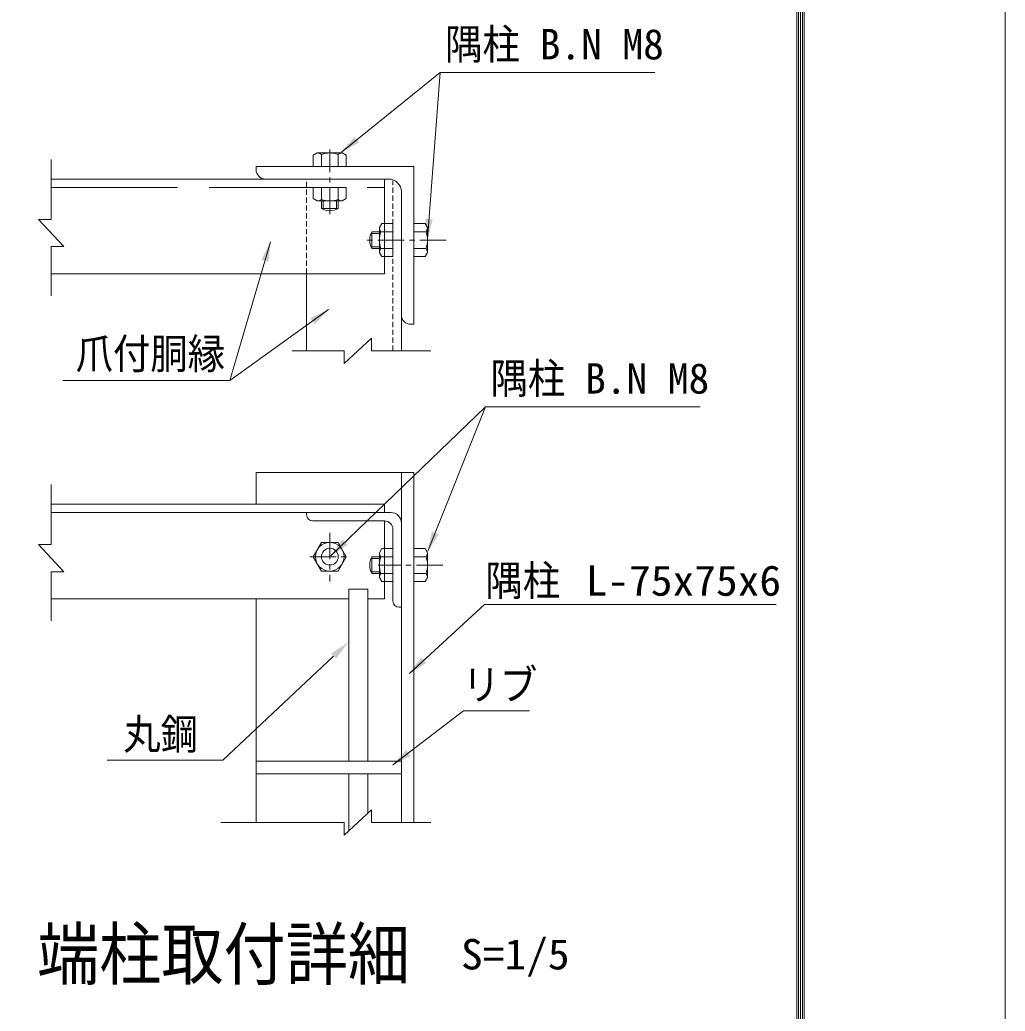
# Model space of a CAD drawing. Units: millimetres, scale not verified, with parts at other scales. Extents: x -4455 to 4455, y -3150 to 3150.
# Drawn here: x 3051 to 4455, y -1239 to 174 of the extents above; entities that cross this region are included whole.
import ezdxf
from ezdxf.enums import TextEntityAlignment as Align

# ---------------------------------------------------------------- set-up
doc = ezdxf.new("R2010")
doc.units = ezdxf.units.MM
doc.header["$LTSCALE"] = 30
for name, pattern in [('DASHED', [7.5, 6, -1.5]), ('USER1', [2, 1.25, -0.25, 0.25, -0.25]), ('USER2', [0.375, 0.25, -0.125])]:
    doc.linetypes.add(name, pattern=pattern)
for name, color, linetype, lineweight in [('0-0_7詳細', 7, 'Continuous', 18), ('0-3_LAYER01', 7, 'Continuous', 9), ('1-0_D-TTL', 7, 'Continuous', 9)]:
    doc.layers.add(name, color=color, linetype=linetype, lineweight=lineweight)
doc.styles.add('ＭＳ ゴシック', font='')
doc.styles.get('ＭＳ ゴシック').set_extended_font_data('MS Gothic')

# ---------------------------------------------------------------- blocks, each defined once
blk = doc.blocks.new('75X6')
at = {"layer": '0-3_LAYER01'}
for p, q in [((0, 2250), (45, 2250)), ((0, 2250), (0, 0)), ((180, 360), (180, 2115)), ((360, 180), (2115, 180)), ((0, 0), (2250, 0)), ((2250, 0), (2250, 45))]:
    blk.add_line(p, q, dxfattribs=at)
for centre, radius, start, end in [((45, 2115), 135, 0, 90), ((360, 360), 180, 180, 270.0001), ((2115, 45), 135, 0, 90.0001)]:
    blk.add_arc(centre, radius, start, end, dxfattribs=at)

msp = doc.modelspace()

# ---------------------------------------------------------------- linework, layer by layer
at = {"layer": '0-0_7詳細', "lineweight": 9}
for p, q in [((3649.77, 98.44), (3631.73, -138.45)), ((3474.62, -16.24), (3468.86, -19.57)), ((3468.86, -19.57), (3468.86, -35.44)), ((3474.62, -16.24), (3510.14, -16.24)), ((3480.38, -18.3), (3480.38, -35.44)), ((3504.38, -18.3), (3504.38, -35.44)), ((3510.14, -16.24), (3515.9, -19.57)), ((3515.9, -19.57), (3515.9, -35.44)), ((3095.46, -53.44), (3567.38, -53.44)), ((3570.38, -188.44), (3570.38, -53.44)), ((3468.86, -65.44), (3515.9, -65.44)), ((3468.86, -81.32), (3468.86, -65.44)), ((3480.38, -82.58), (3480.38, -65.44)), ((3504.38, -82.58), (3504.38, -65.44)), ((3474.62, -84.64), (3468.86, -81.32)), ((3474.62, -84.64), (3510.14, -84.64)), ((3480.38, -84.64), (3480.38, -95.3)), ((3504.38, -84.64), (3504.38, -95.3)), ((3594.38, -298.17), (3594.38, -71.44)), ((3480.38, -95.3), (3504.38, -95.3)), ((3563.18, -158.2), (3563.18, -122.68)), ((3582.38, -163.96), (3582.38, -116.92)), ((3628.26, -116.92), (3612.38, -116.92)), ((3612.38, -163.96), (3612.38, -116.92)), ((3631.58, -122.68), (3628.26, -116.92)), ((3631.58, -158.2), (3631.58, -122.68)), ((3552.52, -152.44), (3552.52, -128.44)), ((3563.18, -128.44), (3552.52, -128.44)), ((3565.24, -128.44), (3582.38, -128.44)), ((3629.52, -128.44), (3612.38, -128.44)), ((3563.18, -152.44), (3552.52, -152.44)), ((3565.24, -152.44), (3582.38, -152.44)), ((3629.52, -152.44), (3612.38, -152.44)), ((3563.18, -158.2), (3566.51, -163.96)), ((3566.51, -163.96), (3582.38, -163.96)), ((3628.26, -163.96), (3612.38, -163.96)), ((3631.58, -158.2), (3628.26, -163.96)), ((3095.46, -188.44), (3570.38, -188.44)), ((3459.38, -298.17), (3459.38, -188.44)), ((3350.17, -340.69), (3490.7, -239.43)), ((3714.48, -377.88), (3632.32, -583.8)), ((3387.38, -516.65), (3387.38, -471.65)), ((3387.38, -471.65), (3612.38, -471.65)), ((3594.38, -970.51), (3594.38, -471.65)), ((3612.38, -970.51), (3612.38, -471.65)), ((3095.46, -516.65), (3567.38, -516.65)), ((3570.38, -516.65), (3462.38, -516.65)), ((3484.88, -516.65), (3485.18, -516.65)), ((3570.38, -528.65), (3570.38, -516.65)), ((3095.46, -528.65), (3567.38, -528.65)), ((3570.38, -540.65), (3468.38, -540.65)), ((3570.38, -651.65), (3570.38, -540.65)), ((3594.38, -663.65), (3594.38, -543.65)), ((3582.38, -654.65), (3582.38, -552.65)), ((3552.52, -615.65), (3552.52, -591.65)), ((3563.18, -591.65), (3552.52, -591.65)), ((3563.18, -621.41), (3563.18, -585.89)), ((3565.24, -591.65), (3582.38, -591.65)), ((3582.38, -627.17), (3582.38, -580.13)), ((3628.26, -580.13), (3612.38, -580.13)), ((3612.38, -627.17), (3612.38, -580.13)), ((3629.52, -591.65), (3612.38, -591.65)), ((3631.58, -585.89), (3628.26, -580.13)), ((3631.58, -621.41), (3631.58, -585.89)), ((3563.18, -615.65), (3552.52, -615.65)), ((3563.18, -621.41), (3566.51, -627.17)), ((3565.24, -615.65), (3582.38, -615.65)), ((3629.52, -615.65), (3612.38, -615.65)), ((3631.58, -621.41), (3628.26, -627.17)), ((3566.51, -627.17), (3582.38, -627.17)), ((3628.26, -627.17), (3612.38, -627.17)), ((3519.7, -883.14), (3519.7, -637.71)), ((3519.7, -637.71), (3546.7, -637.71)), ((3546.7, -883.14), (3546.7, -637.71)), ((3095.46, -651.65), (3519.7, -651.65)), ((3387.38, -970.51), (3387.38, -651.65)), ((3546.7, -651.65), (3570.38, -651.65)), ((3594.38, -663.65), (3591.38, -663.65)), ((3594.38, -883.14), (3387.38, -883.14)), ((3594.38, -901.14), (3387.38, -901.14)), ((3519.7, -982.35), (3519.7, -901.14)), ((3546.7, -957.28), (3546.7, -901.14))]:
    msp.add_line(p, q, dxfattribs=at)
at = {"layer": '0-0_7詳細', "color": 1, "linetype": 'USER1'}
for p, q in [((3492.38, -103.54), (3492.38, -11.18)), ((3658.38, -140.44), (3541.94, -140.44)), ((3492.38, -557.46), (3492.38, -626.85)), ((3463.82, -591.65), (3520.94, -591.65)), ((3653.48, -603.65), (3561.12, -603.65))]:
    msp.add_line(p, q, dxfattribs=at)
at = {"layer": '0-0_7詳細', "color": 4}
for p, q in [((3095.46, -111.01), (3095.46, -25.42)), ((3077.46, -111.01), (3113.46, -149.78)), ((3095.46, -111.01), (3077.46, -111.01)), ((3095.46, -149.78), (3095.46, -219.97)), ((3095.46, -149.78), (3113.46, -149.78)), ((3513.06, -316.17), (3551.83, -280.17)), ((3551.83, -298.17), (3551.83, -280.17)), ((3513.06, -298.17), (3438.84, -298.17)), ((3513.06, -298.17), (3513.06, -316.17)), ((3551.83, -298.17), (3636.51, -298.17)), ((3095.46, -574.22), (3095.46, -488.63)), ((3077.46, -574.22), (3113.46, -612.99)), ((3095.46, -574.22), (3077.46, -574.22)), ((3095.46, -612.99), (3095.46, -683.18)), ((3095.46, -612.99), (3113.46, -612.99)), ((3513.06, -988.51), (3551.83, -952.51)), ((3551.83, -970.51), (3551.83, -952.51)), ((3513.06, -970.51), (3337.33, -970.51)), ((3513.06, -970.51), (3513.06, -988.51)), ((3551.83, -970.51), (3636.51, -970.51))]:
    msp.add_line(p, q, dxfattribs=at)
at = {"layer": '0-0_7詳細', "color": 1, "linetype": 'USER2'}
for p, q in [((3459.38, -188.44), (3459.38, -53.36)), ((3582.38, -298.17), (3582.38, -55.85))]:
    msp.add_line(p, q, dxfattribs=at)
at = {"layer": '0-0_7詳細', "color": 3, "linetype": 'DASHED'}
msp.add_line((3095.46, -65.44), (3570.38, -65.44), dxfattribs=at)
at = {"layer": '0-0_7詳細', "color": 1}
for p, q in [((3482.78, -84.64), (3482.78, -96.51)), ((3501.98, -84.64), (3501.98, -96.51)), ((3563.18, -130.84), (3551.31, -130.84)), ((3563.18, -150.04), (3551.31, -150.04)), ((3563.18, -594.05), (3551.31, -594.05)), ((3563.18, -613.25), (3551.31, -613.25)), ((3497.83, -733.26), (3340.13, -881.45)), ((3175.4, -881.45), (3340.13, -881.45))]:
    msp.add_line(p, q, dxfattribs=at)
at = {"layer": '0-0_7詳細', "lineweight": 9}
for points in [[(3955.58, 98.44), (3649.77, 98.44), (3508.94, -14.99)], [(3510.14, -84.64), (3515.9, -81.32), (3515.9, -65.44)], [(3563.18, -122.68), (3566.51, -116.92), (3582.38, -116.92)], [(3112.18, -340.69), (3350.17, -340.69), (3407.99, -142.82)], [(4020.29, -377.88), (3714.48, -377.88), (3493.82, -590.27)], [(3579.38, -528.65), (3459.38, -528.65), (3459.38, -531.65)], [(3563.18, -585.89), (3566.51, -580.13), (3582.38, -580.13)], [(4128.54, -659.83), (3712.71, -659.83), (3605.79, -758.26)], [(3776.85, -811.37), (3682.93, -811.37), (3582.23, -888.4)]]:
    msp.add_lwpolyline(points, dxfattribs=at)
at = {"layer": '0-0_7詳細', "color": 3}
msp.add_lwpolyline([(3515.9, -591.65), (3504.14, -571.28), (3480.62, -571.28), (3468.86, -591.65), (3480.62, -612.02), (3504.14, -612.02)], close=True, dxfattribs=at)
for radius in [20.4, 12]:
    msp.add_circle((3492.38, -591.65), radius, dxfattribs=at)
at = {"layer": '0-0_7詳細', "lineweight": 9}
for centre, radius, start, end in [((3474.62, -25.33), 9.09, 50.6618, 90), ((3492.38, -52.24), 36, 70.52878, 109.47122), ((3510.14, -25.33), 9.09, 90, 129.3382), ((3474.62, -75.56), 9.09, 270, 309.3382), ((3492.38, -48.64), 36, 250.52878, 289.47122), ((3510.14, -75.56), 9.09, 230.6618, 270), ((3492.38, -74.52), 24, 240, 300), ((3572.27, -122.68), 9.09, 180, 219.3382), ((3622.49, -122.68), 9.09, 320.6618, 0), ((3573.31, -140.44), 24, 150, 210), ((3599.18, -140.44), 36, 160.52878, 199.47122), ((3595.58, -140.44), 36, 340.52878, 19.47122), ((3572.27, -158.2), 9.09, 140.6618, 180), ((3622.49, -158.2), 9.09, 0, 39.3382), ((3468.38, -531.65), 9, 180, 270), ((3579.38, -543.65), 15, 0, 90), ((3570.38, -552.65), 12, 0, 90), ((3573.31, -603.65), 24, 150, 210), ((3572.27, -585.89), 9.09, 180, 219.3382), ((3599.18, -603.65), 36, 160.52878, 199.47122), ((3622.49, -585.89), 9.09, 320.6618, 0), ((3595.58, -603.65), 36, 340.52878, 19.47122), ((3572.27, -621.41), 9.09, 140.6618, 180), ((3622.49, -621.41), 9.09, 0, 39.3382), ((3591.38, -654.65), 9, 180, 270)]:
    msp.add_arc(centre, radius, start, end, dxfattribs=at)
at = {"layer": '0-0_7詳細'}
for points in [[(3507.38, -16.24), (3527.48, 6.63), (3534.01, -1.48)], [(3631.58, -140.44), (3628.66, -110.13), (3639.05, -110.93)], [(3408.55, -140.9), (3405.14, -171.15), (3395.14, -168.23)], [(3492.32, -238.26), (3471.03, -260.02), (3464.94, -251.57)], [(3631.58, -585.65), (3637.86, -555.86), (3647.54, -559.72)], [(3492.38, -591.65), (3510.38, -567.1), (3517.61, -574.6)], [(3604.31, -759.61), (3622.86, -735.46), (3629.91, -743.13)], [(3580.64, -889.62), (3601.3, -867.25), (3607.63, -875.53)]]:
    msp.add_solid(points, dxfattribs=at)
at = {"layer": '0-0_7詳細', "color": 1}
msp.add_solid([(3494.41, -729.61), (3519.7, -712.71), (3501.26, -736.9)], dxfattribs=at)
at = {"layer": '1-0_D-TTL', "color": 2, "lineweight": 18}
msp.add_lwpolyline([(-4454.85, 3150.21), (4454.85, 3150.21), (4454.85, -3150.21), (-4454.85, -3150.21)], close=True, dxfattribs=at)
at = {"layer": '1-0_D-TTL'}
for points in [[(-4168.47, 2916.87), (4168.47, 2916.87), (4168.47, -2916.87), (-4168.47, -2916.87)], [(-4165.81, 2914.21), (4165.81, 2914.21), (4165.81, -2914.21), (-4165.81, -2914.21)], [(-4163.16, 2911.56), (4163.16, 2911.56), (4163.16, -2911.56), (-4163.16, -2911.56)], [(-4160.51, 2908.91), (4160.51, 2908.91), (4160.51, -2908.91), (-4160.51, -2908.91)], [(-4157.86, 2906.26), (4157.86, 2906.26), (4157.86, -2906.26), (-4157.86, -2906.26)]]:
    msp.add_lwpolyline(points, close=True, dxfattribs=at)

# ---------------------------------------------------------------- block references
at = {"layer": '0-0_7詳細', "xscale": 0.1, "yscale": 0.1, "rotation": 180}
msp.add_blockref('75X6', (3612.38, -35.44), dxfattribs=at)

# ---------------------------------------------------------------- texts
at = {"layer": '0-0_7詳細', "color": 3, "style": 'ＭＳ ゴシック'}
for s, width, p in [('隅柱', 0.9, (3656.81, 104.17)), ('爪付胴縁', 0.9, (3130.32, -336.97)), ('隅柱', 0.9, (3721.52, -372.15)), ('隅柱', 0.9, (3714.2, -660.26)), ('L-75x75x6', 1.05, (3857.01, -660.26)), ('リブ', 0.9, (3681.72, -808.7)), ('丸鋼', 0.9, (3198.23, -879.27)), ('S=1/5', 1.05, (3679.4, -1192.85))]:
    msp.add_text(s, height=43.33, dxfattribs=dict(at, width=width)).set_placement(p, align=Align.BOTTOM_LEFT)
for p in [(3791.62, 104.17), (3856.33, -372.15)]:
    msp.add_text('B.N M8', height=43.33, dxfattribs=at).set_placement(p, align=Align.BOTTOM_LEFT)
at = {"layer": '0-0_7詳細', "style": 'ＭＳ ゴシック', "width": 0.9}
msp.add_text('端柱取付詳細', height=72.14, dxfattribs=at).set_placement((3075.31, -1215.64), align=Align.BOTTOM_LEFT)

doc.saveas('drawing.dxf')
